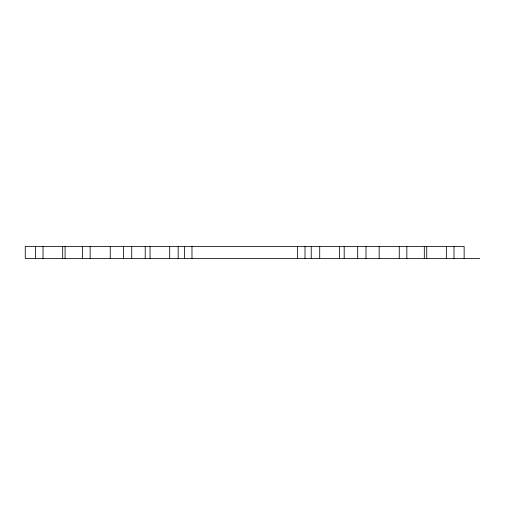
<?xml version="1.0" encoding="UTF-8"?>
<svg xmlns="http://www.w3.org/2000/svg" width="505" height="505" viewBox="0 0 505 505"><rect width="100%" height="100%" fill="white"/><g stroke="black" fill="none" stroke-linecap="round" stroke-linejoin="round"><path stroke-width="0.76" d="M110.254 258.491L110.254 246.509M379.154 246.509L379.154 258.491M479.75 258.491L25.25 258.491L25.269 246.509L464.152 246.509L464.133 258.491M454.001 246.509L454.001 258.491M446.357 246.509L446.357 258.491M426.731 246.509L426.731 258.491M424.32 246.509L424.32 258.491M406.847 246.509L406.847 258.491M399.259 246.509L399.259 258.491M365.999 246.509L365.999 258.491M357.679 246.509L357.679 258.491M344.189 246.509L344.189 258.491M339.366 246.509L339.366 258.491M319.709 246.509L319.709 258.491M311.231 246.509L311.231 258.491M305.007 246.509L305.007 258.491M297.42 246.509L297.42 258.491M191.982 246.509L191.982 258.491M184.394 246.509L184.394 258.491M178.17 246.509L178.17 258.491M169.693 246.509L169.693 258.491M150.042 246.509L150.042 258.491M145.213 246.509L145.213 258.491M131.723 246.509L131.723 258.491M123.409 246.509L123.409 258.491M90.142 246.509L90.142 258.491M82.561 246.509L82.561 258.491M65.082 246.509L65.082 258.491M62.677 246.509L62.677 258.491M43.045 246.509L43.045 258.491M35.401 246.509L35.401 258.491"/></g></svg>
